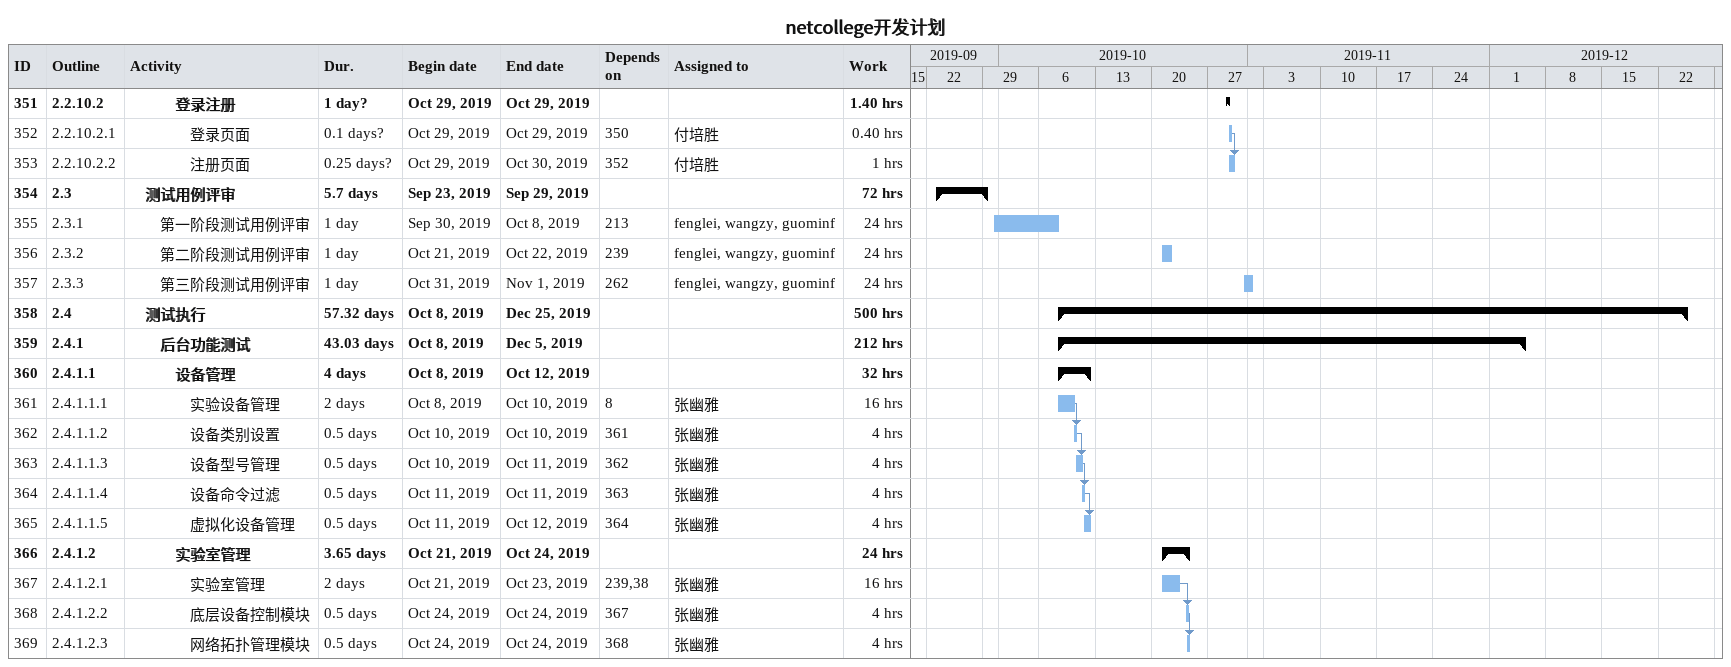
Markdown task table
netcollege开发计划

| ID | WBS | Task | Duration | Start | Finish | Predecessors | Resources | Work (h) |
|---|---|---|---|---|---|---|---|---|
| 351 | 2.2.10.2 | **登录注册** | 1d? | 2019-10-29 | 2019-10-29 |  |  | 1.40 |
| 352 | 2.2.10.2.1 | 登录页面 | 0.1d? | 2019-10-29 | 2019-10-29 | 350 | 付培胜 | 0.40 |
| 353 | 2.2.10.2.2 | 注册页面 | 0.25d? | 2019-10-29 | 2019-10-30 | 352 | 付培胜 | 1 |
| 354 | 2.3 | **测试用例评审** | 5.7d | 2019-09-23 | 2019-09-29 |  |  | 72 |
| 355 | 2.3.1 | 第一阶段测试用例评审 | 1d | 2019-09-30 | 2019-10-08 | 213 | fenglei, wangzy, guominf | 24 |
| 356 | 2.3.2 | 第二阶段测试用例评审 | 1d | 2019-10-21 | 2019-10-22 | 239 | fenglei, wangzy, guominf | 24 |
| 357 | 2.3.3 | 第三阶段测试用例评审 | 1d | 2019-10-31 | 2019-11-01 | 262 | fenglei, wangzy, guominf | 24 |
| 358 | 2.4 | **测试执行** | 57.32d | 2019-10-08 | 2019-12-25 |  |  | 500 |
| 359 | 2.4.1 | **后台功能测试** | 43.03d | 2019-10-08 | 2019-12-05 |  |  | 212 |
| 360 | 2.4.1.1 | **设备管理** | 4d | 2019-10-08 | 2019-10-12 |  |  | 32 |
| 361 | 2.4.1.1.1 | 实验设备管理 | 2d | 2019-10-08 | 2019-10-10 | 8 | 张幽雅 | 16 |
| 362 | 2.4.1.1.2 | 设备类别设置 | 0.5d | 2019-10-10 | 2019-10-10 | 361 | 张幽雅 | 4 |
| 363 | 2.4.1.1.3 | 设备型号管理 | 0.5d | 2019-10-10 | 2019-10-11 | 362 | 张幽雅 | 4 |
| 364 | 2.4.1.1.4 | 设备命令过滤 | 0.5d | 2019-10-11 | 2019-10-11 | 363 | 张幽雅 | 4 |
| 365 | 2.4.1.1.5 | 虚拟化设备管理 | 0.5d | 2019-10-11 | 2019-10-12 | 364 | 张幽雅 | 4 |
| 366 | 2.4.1.2 | **实验室管理** | 3.65d | 2019-10-21 | 2019-10-24 |  |  | 24 |
| 367 | 2.4.1.2.1 | 实验室管理 | 2d | 2019-10-21 | 2019-10-23 | 239, 38 | 张幽雅 | 16 |
| 368 | 2.4.1.2.2 | 底层设备控制模块 | 0.5d | 2019-10-24 | 2019-10-24 | 367 | 张幽雅 | 4 |
| 369 | 2.4.1.2.3 | 网络拓扑管理模块 | 0.5d | 2019-10-24 | 2019-10-24 | 368 | 张幽雅 | 4 |
